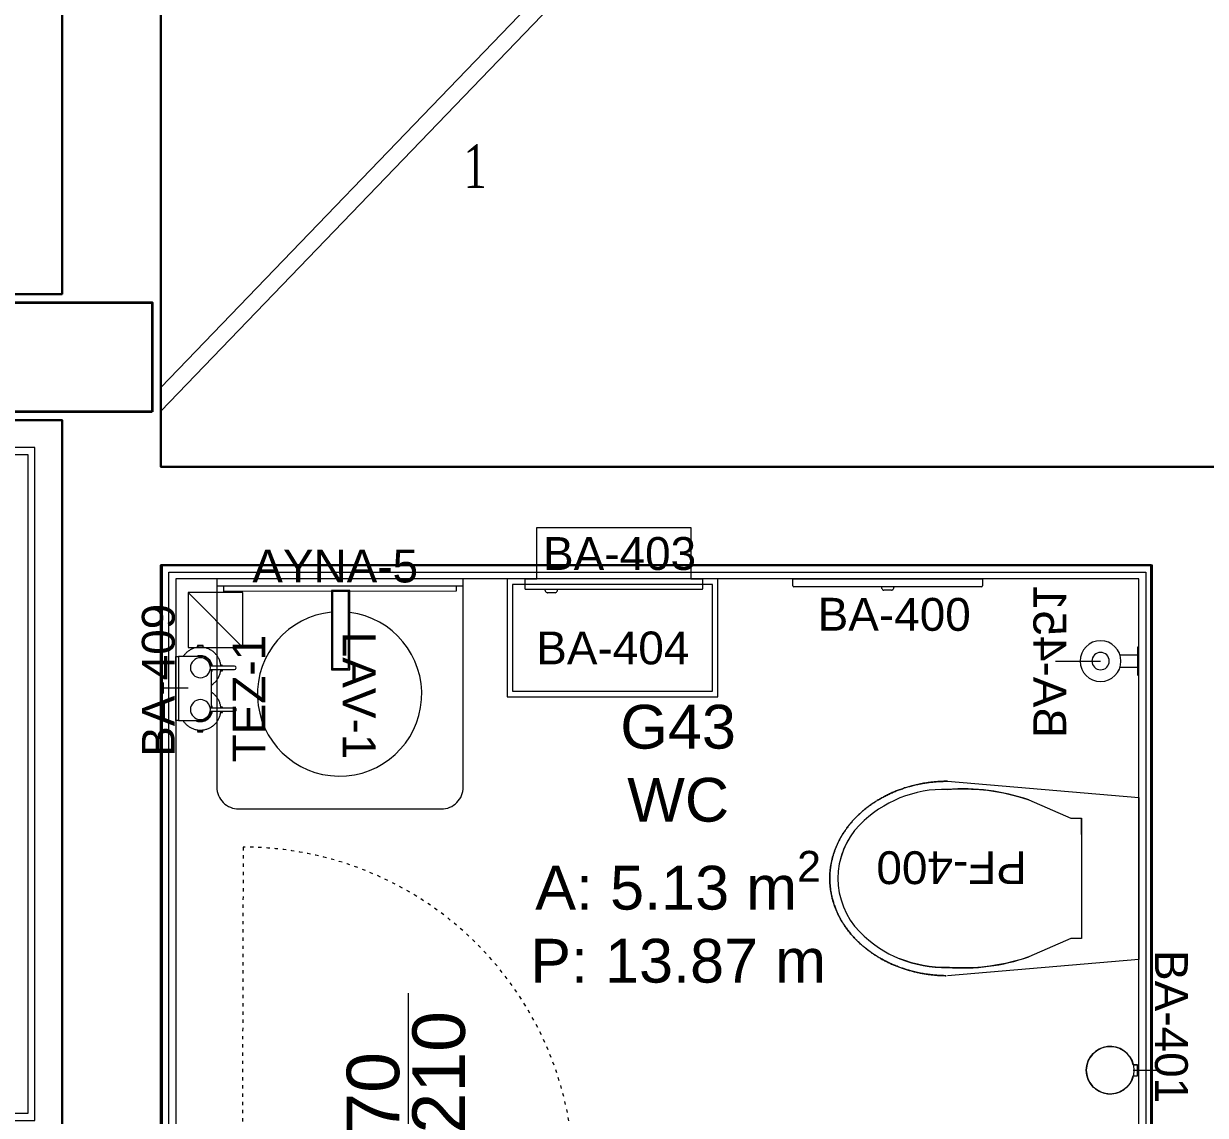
# Model space of a CAD drawing. Header units: centimetres. Extents: x 118932 to 154602, y -32682 to -23521.
# Drawn here: x 132155.7 to 132371.5, y -29697.8 to -29498.5 of the extents above; entities that cross this region are included whole.
import ezdxf

# ---------------------------------------------------------------- set-up
doc = ezdxf.new("R2010")
doc.units = ezdxf.units.CM
doc.header["$LTSCALE"] = 50
doc.header["$MEASUREMENT"] = 0
doc.linetypes.add('ACAD_ISO03W100', pattern=[30, 12, -18])
doc.linetypes.add('Dash', pattern=[6.35, 3.175, -3.175])
for name, color, linetype, lineweight, true_color in [('GEN_00_BL_Yazı', 7, 'Continuous', 0, 0x4f5250), ('GEN_00_BL_Ölçü Dış', 7, 'Continuous', 5, 0x766a5e), ('GEN_01_TA_Kolon', 7, 'Continuous', 35, 0xd05d28), ('GEN_01_TA_Merdiven', 7, 'Continuous', 13, 0x816183), ('GEN_02_TF_Islak Hacim', 7, 'Continuous', 5, 0x007cb0), ('GEN_02_TF_Kapı', 7, 'Continuous', 9, 0x4a3526), ('GEN_02_TF_Mobilya', 7, 'Continuous', 5, 0x745e3d), ('GEN_05_ML_Ahşap', 7, 'Continuous', 9, 0x745e3d), ('GEN_05_ML_Alçıpan_giydirme', 7, 'Continuous', 18, 0x7ebab5), ('GEN_06_GR_İnce', 7, 'Continuous', 13, 0xb0b0a9), ('KALACAK DUVARLAR', 7, 'Continuous', 30, 0x005387)]:
    doc.layers.add(name, color=color, linetype=linetype, lineweight=lineweight, true_color=true_color)
doc.styles.add('ARIAL', font='arial.ttf')
doc.styles.add('arial_1_18', font='arial.ttf', dxfattribs={"height": 0.2})
doc.styles.add('Arial_6', font='arial.ttf', dxfattribs={"height": 59.5325})
doc.styles.add('Times', font='times.ttf', dxfattribs={"width": 0.7})

# ---------------------------------------------------------------- blocks, each defined once
blk = doc.blocks.new('A$C2D1B6976')
at = {"layer": 'GEN_01_TA_Merdiven'}
for p, q in [((26647.83, 8904.76), (26783.87, 9045.96)), ((26647.83, 8900.43), (26786.03, 9043.88))]:
    blk.add_line(p, q, dxfattribs=at)
at = {"layer": 'GEN_01_TA_Merdiven', "style": 'Times', "width": 0.7}
blk.add_text('1', height=8, dxfattribs=at).set_placement((26703.14, 8941.14))
blk = doc.blocks.new('LEVEL 0_A BLOK_KOLON')
at = {"layer": 'GEN_01_TA_Kolon'}
blk.add_lwpolyline([(57035.01, 7922.16), (56995, 7922.16), (56995, 7942.16), (57035.01, 7942.16)], close=True, dxfattribs=at)
blk = doc.blocks.new('KALACAK DUVARLAR LEVEL 0 A BLOK')
at = {"layer": 'KALACAK DUVARLAR'}
for points in [[(57343.49, 7405.12), (57343.49, 7907.15), (57325.49, 7907.15), (57325.49, 7867.15), (57230.48, 7867.15), (57230.48, 7912.15), (57036.6, 7912.15), (57036.6, 8324.19), (57018.59, 8324.19), (57018.59, 8274.68), (56792.49, 8274.68), (56792.49, 8279.68), (56774.49, 8279.68), (56774.49, 8274.68)], [(57023.6, 7764.78), (57023.6, 7769.78), (57013.59, 7769.78), (57013.59, 7787.78), (57018.59, 7787.78), (57018.59, 7920.66), (56993.59, 7920.66), (56993.59, 7943.66), (57018.59, 7943.66), (57018.59, 8009.39), (56993.5, 8009.39), (56993.5, 8032.39), (57018.59, 8032.39), (57018.59, 8159.53), (56921.45, 8256.68), (56789.72, 8256.68), (56775.33, 8242.29), (56762.58, 8255), (56774.49, 8266.91), (56774.49, 8279.68)], [(57162.22, 7769.78), (57169.22, 7769.78), (57116.3, 7769.78), (57116.3, 7779.78), (57217.48, 7779.78), (57217.48, 7894.15), (57036.6, 7894.15), (57036.6, 7779.78), (57041.3, 7779.78), (57041.3, 7769.78), (57036.6, 7769.78), (57036.6, 7764.78), (57023.6, 7764.78)]]:
    blk.add_lwpolyline(points, dxfattribs=at)
blk = doc.blocks.new('public area faucet')
at = {"layer": 'GEN_02_TF_Islak Hacim'}
for points in [[(-3.31, 0), (0, 0), (0, 14.48), (-3.31, 14.48)], [(-3.11, 0.2), (-0.2, 0.2), (-0.2, 14.28), (-3.11, 14.28)]]:
    blk.add_lwpolyline(points, close=True, dxfattribs=at)
blk = doc.blocks.new('LAV-1')
at = {"layer": 'GEN_02_TF_Islak Hacim'}
blk.add_arc((0, 0), 15, 185.5702, 172.909, dxfattribs=at)
at = {"rotation": 90}
blk.add_blockref('public area faucet', (-4.44, 1.85, 0), dxfattribs=at)
at = {"layer": 'GEN_00_BL_Yazı', "insert": (-11.37, 0.58), "char_height": 6, "width": 33.1384, "attachment_point": 7, "style": 'Arial_6'}
blk.add_mtext('LAV-1', dxfattribs=at)
blk = doc.blocks.new('TEZ-1')
at = {"layer": 'GEN_02_TF_Islak Hacim', "elevation": 0}
blk.add_lwpolyline([(-290.32, 58.15), (-290.32, 20.15, 0.414214), (-286.32, 16.15), (-249.32, 16.15, 0.414214), (-245.32, 20.15), (-245.32, 58.15)], format="xyb", close=True, dxfattribs=at)
at = {"layer": 'GEN_02_TF_Islak Hacim', "color": 1, "rotation": 270}
blk.add_blockref('LAV-1', (-267.91, 37.15, 0), dxfattribs=at)
at = {"layer": 'GEN_00_BL_Yazı', "insert": (-281.46, 24.67, 0), "char_height": 6, "width": 33.1384, "attachment_point": 7, "rotation": 90, "style": 'Arial_6'}
blk.add_mtext('TEZ-1', dxfattribs=at)
blk = doc.blocks.new('ikili sbn')
at = {"layer": 'GEN_00_BL_Yazı'}
blk.add_line((-5.76, -1.77), (-5.76, 3.38), dxfattribs=at)
at = {"layer": 'GEN_02_TF_Islak Hacim'}
for p, q in [((-11.7, 0.01), (-11.7, -4.02)), ((0, -4.01), (0, 0.01)), ((-12.91, -2.06), (-12.99, -2.19)), ((-12.83, -1.94), (-12.91, -2.06)), ((-12.75, -1.81), (-12.83, -1.94)), ((-12.66, -1.69), (-12.75, -1.81)), ((-12.56, -1.58), (-12.66, -1.69)), ((-12.47, -1.46), (-12.56, -1.58)), ((-12.36, -1.35), (-12.47, -1.46)), ((-12.25, -1.25), (-12.36, -1.35)), ((-12.14, -1.15), (-12.25, -1.25)), ((-12.03, -1.05), (-12.14, -1.15)), ((-11.91, -0.96), (-12.03, -1.05)), ((-11.78, -0.88), (-11.91, -0.96)), ((-11.7, -0.82), (-11.78, -0.88)), ((0.1, -0.92), (0, -0.86)), ((0.22, -1.01), (0.1, -0.92)), ((0.33, -1.11), (0.22, -1.01)), ((0.45, -1.2), (0.33, -1.11)), ((0.56, -1.31), (0.45, -1.2)), ((0.66, -1.41), (0.56, -1.31)), ((0.76, -1.52), (0.66, -1.41)), ((0.86, -1.64), (0.76, -1.52)), ((0.95, -1.76), (0.86, -1.64)), ((1.04, -1.88), (0.95, -1.76)), ((1.12, -2), (1.04, -1.88)), ((1.2, -2.13), (1.12, -2)), ((1.27, -2.26), (1.2, -2.13)), ((-13.75, -3.45), (-13.75, -4.45)), ((-13.56, -3.44), (-13.73, -3.44)), ((-13.73, -3.44), (-13.73, -4.44)), ((-13.56, -4.44), (-13.56, -3.44)), ((-13.38, -3.45), (-13.56, -3.45)), ((-13.44, -3.76), (-13.45, -3.91)), ((-13.45, -3.91), (-13.45, -4)), ((-13.45, -4), (-13.45, -4.15)), ((-13.45, -4.15), (-13.44, -4.3)), ((-13.43, -3.62), (-13.44, -3.76)), ((-13.44, -4.3), (-13.42, -4.44)), ((-13.41, -3.47), (-13.43, -3.62)), ((-13.39, -3.32), (-13.41, -3.47)), ((-13.36, -3.17), (-13.39, -3.32)), ((-13.32, -3.03), (-13.36, -3.17)), ((-13.28, -2.88), (-13.32, -3.03)), ((-13.23, -2.74), (-13.28, -2.88)), ((-13.18, -2.6), (-13.23, -2.74)), ((-13.12, -2.46), (-13.18, -2.6)), ((-13.06, -2.33), (-13.12, -2.46)), ((-12.99, -2.19), (-13.06, -2.33)), ((1.34, -2.4), (1.27, -2.26)), ((1.4, -2.54), (1.34, -2.4)), ((1.45, -2.67), (1.4, -2.54)), ((1.5, -2.82), (1.45, -2.67)), ((1.55, -2.96), (1.5, -2.82)), ((1.59, -3.1), (1.55, -2.96)), ((1.62, -3.25), (1.59, -3.1)), ((1.65, -3.4), (1.62, -3.25)), ((2, -3.45), (1.62, -3.45)), ((1.67, -3.55), (1.65, -3.4)), ((1.68, -3.7), (1.67, -3.55)), ((1.69, -3.85), (1.68, -3.7)), ((1.68, -4.38), (1.69, -4.23)), ((1.69, -4), (1.69, -3.85)), ((1.69, -4.08), (1.69, -4)), ((1.69, -4.23), (1.69, -4.08)), ((1.76, -3.5), (1.76, -4.5)), ((2, -3.5), (1.76, -3.5)), ((2, -3.5), (2, -3.45)), ((2, -4.5), (2, -3.5)), ((-13.75, -4.45), (-13.39, -4.45)), ((-13.73, -4.44), (-13.56, -4.44)), ((-13.42, -4.44), (-13.4, -4.59)), ((-13.4, -4.59), (-13.38, -4.74)), ((-13.38, -4.74), (-13.34, -4.89)), ((-13.34, -4.89), (-13.3, -5.03)), ((-13.3, -5.03), (-13.26, -5.18)), ((-13.26, -5.18), (-13.21, -5.32)), ((-13.21, -5.32), (-13.15, -5.46)), ((-13.15, -5.46), (-13.09, -5.59)), ((-13.09, -5.59), (-13.03, -5.73)), ((-13.03, -5.73), (-12.95, -5.86)), ((-12.95, -5.86), (-12.88, -5.99)), ((-12.88, -5.99), (-12.8, -6.11)), ((-12.8, -6.11), (-12.71, -6.24)), ((-12.71, -6.24), (-12.62, -6.35)), ((-12.62, -6.35), (-12.52, -6.47)), ((-12.52, -6.47), (-12.42, -6.58)), ((-9.41, -6.02), (-2.35, -6.02)), ((-6.93, -6.53), (-6.84, -6.42)), ((-6.84, -6.42), (-6.74, -6.3)), ((-6.74, -6.3), (-6.65, -6.18)), ((-6.65, -6.18), (-6.57, -6.06)), ((-6.57, -6.06), (-6.54, -6.02)), ((-5.21, -6.02), (-5.15, -6.11)), ((-5.15, -6.11), (-5.06, -6.24)), ((-5.06, -6.24), (-4.97, -6.35)), ((-4.97, -6.35), (-4.87, -6.47)), ((-4.87, -6.47), (-4.77, -6.58)), ((0.71, -6.53), (0.81, -6.42)), ((0.81, -6.42), (0.9, -6.3)), ((0.9, -6.3), (0.99, -6.18)), ((0.99, -6.18), (1.08, -6.06)), ((1.08, -6.06), (1.16, -5.93)), ((1.16, -5.93), (1.23, -5.8)), ((1.23, -5.8), (1.3, -5.67)), ((1.3, -5.67), (1.37, -5.53)), ((1.37, -5.53), (1.43, -5.39)), ((1.43, -5.39), (1.48, -5.25)), ((1.48, -5.25), (1.53, -5.11)), ((1.53, -5.11), (1.57, -4.97)), ((1.57, -4.97), (1.6, -4.82)), ((1.6, -4.82), (1.63, -4.67)), ((1.63, -4.45), (1.76, -4.45)), ((1.63, -4.67), (1.66, -4.52)), ((1.66, -4.52), (1.68, -4.38)), ((1.76, -4.5), (2, -4.5)), ((-12.42, -6.58), (-12.31, -6.69)), ((-12.31, -6.69), (-12.2, -6.79)), ((-12.2, -6.79), (-12.09, -6.89)), ((-12.09, -6.89), (-11.97, -6.98)), ((-11.97, -6.98), (-11.85, -7.07)), ((-11.85, -7.07), (-11.73, -7.15)), ((-11.73, -7.15), (-11.6, -7.23)), ((-11.6, -7.23), (-11.47, -7.3)), ((-11.47, -7.3), (-11.33, -7.37)), ((-11.33, -7.37), (-11.2, -7.43)), ((-11.2, -7.43), (-11.06, -7.49)), ((-11.06, -7.49), (-10.92, -7.54)), ((-10.92, -7.54), (-10.78, -7.59)), ((-10.78, -7.59), (-10.63, -7.63)), ((-10.63, -7.63), (-10.48, -7.66)), ((-10.48, -7.66), (-10.34, -7.69)), ((-10.34, -7.69), (-10.19, -7.71)), ((-10.26, -7.7), (-10.26, -7.86)), ((-10.01, -7.86), (-10.26, -7.86)), ((-10.26, -7.86), (-10.26, -8.05)), ((-10.26, -8.05), (-10.01, -8.05)), ((-10.19, -7.71), (-10.04, -7.73)), ((-10.04, -7.73), (-10.01, -7.73)), ((-9.41, -7.73), (-9.29, -7.72)), ((-9.26, -7.86), (-9.41, -7.86)), ((-9.41, -8.05), (-9.26, -8.05)), ((-9.29, -7.72), (-9.14, -7.7)), ((-9.26, -7.86), (-9.26, -7.72)), ((-9.26, -8.05), (-9.26, -7.86)), ((-9.14, -7.7), (-8.99, -7.68)), ((-8.99, -7.68), (-8.85, -7.65)), ((-8.85, -7.65), (-8.7, -7.61)), ((-8.7, -7.61), (-8.56, -7.57)), ((-8.56, -7.57), (-8.42, -7.52)), ((-8.42, -7.52), (-8.28, -7.47)), ((-8.28, -7.47), (-8.14, -7.41)), ((-8.14, -7.41), (-8, -7.34)), ((-8, -7.34), (-7.87, -7.27)), ((-7.87, -7.27), (-7.74, -7.19)), ((-7.74, -7.19), (-7.62, -7.11)), ((-7.62, -7.11), (-7.49, -7.03)), ((-7.49, -7.03), (-7.37, -6.94)), ((-7.37, -6.94), (-7.26, -6.84)), ((-7.26, -6.84), (-7.15, -6.74)), ((-7.15, -6.74), (-7.04, -6.64)), ((-7.04, -6.64), (-6.93, -6.53)), ((-4.77, -6.58), (-4.67, -6.69)), ((-4.67, -6.69), (-4.56, -6.79)), ((-4.56, -6.79), (-4.44, -6.89)), ((-4.44, -6.89), (-4.33, -6.98)), ((-4.33, -6.98), (-4.21, -7.07)), ((-4.21, -7.07), (-4.08, -7.15)), ((-4.08, -7.15), (-3.95, -7.23)), ((-3.95, -7.23), (-3.82, -7.3)), ((-3.82, -7.3), (-3.69, -7.37)), ((-3.69, -7.37), (-3.55, -7.43)), ((-3.55, -7.43), (-3.41, -7.49)), ((-3.41, -7.49), (-3.27, -7.54)), ((-3.27, -7.54), (-3.13, -7.59)), ((-3.13, -7.59), (-2.99, -7.63)), ((-2.99, -7.63), (-2.84, -7.66)), ((-2.84, -7.66), (-2.69, -7.69)), ((-2.69, -7.69), (-2.54, -7.71)), ((-2.62, -7.67), (-2.62, -7.84)), ((-2.62, -7.84), (-2.62, -8.05)), ((-2.36, -7.84), (-2.62, -7.84)), ((-2.62, -8.05), (-2.36, -8.05)), ((-2.54, -7.71), (-2.4, -7.73)), ((-2.4, -7.73), (-2.34, -7.73)), ((-1.77, -7.73), (-1.65, -7.72)), ((-1.62, -7.84), (-1.77, -7.84)), ((-1.77, -8.05), (-1.62, -8.05)), ((-1.65, -7.72), (-1.5, -7.7)), ((-1.62, -7.84), (-1.62, -7.69)), ((-1.62, -8.05), (-1.62, -7.84)), ((-1.5, -7.7), (-1.35, -7.68)), ((-1.35, -7.68), (-1.2, -7.65)), ((-1.2, -7.65), (-1.06, -7.61)), ((-1.06, -7.61), (-0.91, -7.57)), ((-0.91, -7.57), (-0.77, -7.52)), ((-0.77, -7.52), (-0.63, -7.47)), ((-0.63, -7.47), (-0.49, -7.41)), ((-0.49, -7.41), (-0.36, -7.34)), ((-0.36, -7.34), (-0.23, -7.27)), ((-0.23, -7.27), (-0.1, -7.19)), ((-0.1, -7.19), (0.03, -7.11)), ((0.03, -7.11), (0.15, -7.03)), ((0.15, -7.03), (0.27, -6.94)), ((0.27, -6.94), (0.39, -6.84)), ((0.39, -6.84), (0.5, -6.74)), ((0.5, -6.74), (0.61, -6.64)), ((0.61, -6.64), (0.71, -6.53))]:
    blk.add_line(p, q, dxfattribs=at)
blk.add_lwpolyline([(0, 0.01), (-11.7, 0.01), (-11.7, 0.5), (0, 0.5)], close=True, dxfattribs=at)
for points in [[(-10.01, -5.79), (-10.01, -10.23, 1.037151), (-9.41, -10.23), (-9.41, -5.79)], [(-2.36, -5.79), (-2.36, -10.23, 1.037151), (-1.77, -10.23), (-1.77, -5.79)]]:
    blk.add_lwpolyline(points, format="xyb", dxfattribs=at)
for centre, radius, start, end in [((-9.7, -4), 2.2, 156.7633, 180), ((-9.7, -4), 2.2, 180, 261.9501), ((-9.7, -4.02), 2, 180, 261.1452), ((-9.7, -4), 1.82, 0, 180), ((-9.7, -4), 1.82, 180, 0), ((-2.06, -4), 1.82, 0, 180), ((-2.06, -4), 1.82, 180, 0), ((-2, -4.01), 2, 277.1261, 0), ((-2.06, -4), 2.2, 277.8672, 0), ((-2.06, -4), 2.2, 0, 20.0549), ((-9.7, -4), 2.2, 277.5263, 292.0167), ((-2.06, -4), 2.2, 247.9833, 262.1328)]:
    blk.add_arc(centre, radius, start, end, dxfattribs=at)
at = {"layer": 'GEN_00_BL_Yazı', "insert": (-18.33, 0.61), "char_height": 6, "width": 33.1384, "attachment_point": 7, "style": 'Arial_6'}
blk.add_mtext('BA-409', dxfattribs=at)
blk = doc.blocks.new('common areas toilet pf400')
at = {"layer": 'GEN_02_TF_Islak Hacim'}
for p, q in [((0, 14.8), (34.95, 17.75)), ((0, 14.8), (34.95, 17.75)), ((0, -14.8), (0, 14.8)), ((12.45, 10.98), (20.12, 14.31)), ((12.45, 10.98), (20.12, 14.31)), ((10.45, 10.98), (12.45, 10.98)), ((10.45, -11.02), (10.45, 10.98)), ((10.45, 10.98), (12.45, 10.98)), ((10.45, -8.02), (10.45, -11.02)), ((12.45, -11.02), (10.45, -11.02)), ((12.45, -11.02), (10.45, -11.02)), ((34.95, -17.75), (0, -14.8)), ((34.95, -17.75), (0, -14.8))]:
    blk.add_line(p, q, dxfattribs=at)
at = {"layer": 'GEN_02_TF_Islak Hacim', "flags": 128}
blk.add_lwpolyline([(20.12, -14.35, 0.102893), (34.95, -16.27, 0.208147), (50.97, -9.8, 0.407287), (50.97, 9.76, 0.208147), (34.95, 16.23, 0.102893), (20.12, 14.31), (21.51, 14.77), (22.93, 15.16), (24.36, 15.5), (25.8, 15.79), (27.25, 16.01), (28.71, 16.18), (30.17, 16.29), (31.64, 16.33), (33.11, 16.33), (34.58, 16.26), (34.95, 16.23, -0.103003), (43.63, 14.66)], format="xyb", dxfattribs=at)
blk.add_lwpolyline([(34.95, -16.27), (33.48, -16.35), (32.01, -16.38), (30.55, -16.34), (29.08, -16.25), (27.62, -16.1), (26.16, -15.89), (24.72, -15.62), (23.29, -15.29), (21.87, -14.91), (20.47, -14.47), (20.12, -14.35), (12.45, -11.02), (10.45, -11.02)], dxfattribs=at)
at = {"layer": 'GEN_02_TF_Islak Hacim'}
blk.add_arc((40.95, -0.02), 14, 330.4944, 345.2869, dxfattribs=at)
blk.add_rational_spline([(34.95, -17.75), (42.82, -17.75), (49.63, -14.5), (53.57, -8.88), (57.5, -3.25), (57.5, 3.25), (53.57, 8.88), (49.63, 14.5), (42.82, 17.75), (34.95, 17.75), (36.56, 17.75), (39.77, 17.45), (44.36, 16.13), (48.47, 13.99), (51.9, 11.16), (54.48, 7.77), (56.09, 3.98), (56.45, 1.33), (56.45, 0), (56.45, -1.33), (56.09, -3.98), (54.48, -7.77), (51.9, -11.16), (48.47, -13.99), (44.36, -16.13), (39.77, -17.45), (36.56, -17.75), (34.95, -17.75)], [1, 0.910683602523, 0.910683602523, 1, 0.910683602523, 0.910683602523, 1, 0.910683602523, 0.910683602523, 1, 1, 1, 1, 1, 1, 1, 1, 1, 1, 1, 1, 1, 1, 1, 1, 1, 1, 1], degree=3, knots=[0, 0, 0, 0, 1.047198, 1.047198, 1.047198, 2.094395, 2.094395, 2.094395, 3.141593, 3.141593, 3.141593, 3.28445, 3.427307, 3.570164, 3.713021, 3.855878, 3.998736, 4.141593, 4.141593, 4.141593, 4.28445, 4.427307, 4.570164, 4.713021, 4.855878, 4.998736, 5.141593, 5.141593, 5.141593, 5.141593], dxfattribs=at)
at = {"layer": 'GEN_00_BL_Yazı', "insert": (20.45, -5.06), "char_height": 6, "width": 13.2711, "attachment_point": 7, "style": 'Arial_6'}
blk.add_mtext('PF-400', dxfattribs=at)
blk = doc.blocks.new('BA 403')
at = {"layer": 'GEN_02_TF_Islak Hacim'}
for p, q in [((-11.27, -1.56), (-11.27, 2.06)), ((-11.19, 2.14), (-9.37, 2.14)), ((-9.37, 2.14), (-9.37, 0)), ((-11.91, -3.34), (-11.91, -1.91)), ((-11.27, -3.69), (-11.27, -1.56)), ((-9.37, -28.1), (-9.37, 0)), ((-11.27, -30.16), (-11.27, -3.69)), ((-9.37, -28.1), (-9.37, -30.24)), ((-9.37, -30.24), (-11.19, -30.24))]:
    blk.add_line(p, q, dxfattribs=at)
at = {"layer": 'GEN_02_TF_Islak Hacim', "linetype": 'Dash', "lineweight": 5}
for p, q in [((-9.37, 0), (0, 0)), ((0, 0), (0, -28.1)), ((0, -28.1), (-9.37, -28.1))]:
    blk.add_line(p, q, dxfattribs=at)
at = {"layer": 'GEN_02_TF_Islak Hacim'}
for centre, radius, start, end in [((-11.19, 2.06), 0.0813, 90, 180), ((-11.83, -1.91), 0.08, 114.0212, 180), ((-11.29, -2.08), 0.614, 97.2939, 157.3604), ((-11.36, -1.56), 0.0879, 0, 97.2939), ((-11.83, -3.34), 0.08, 180, 245.9788), ((-11.29, -3.17), 0.614, 202.6396, 262.7061), ((-11.36, -3.69), 0.0879, 262.7061, 0), ((-11.19, -30.16), 0.0813, 180, 270)]:
    blk.add_arc(centre, radius, start, end, dxfattribs=at)
at = {"layer": 'GEN_00_BL_Yazı', "insert": (-1.72, -1.12), "char_height": 6, "width": 26.5421, "attachment_point": 1, "rotation": 270, "style": 'Arial_6'}
blk.add_mtext('BA-403', dxfattribs=at)
blk = doc.blocks.new('Toilet-Tissue-Dispenser_Bobrick_B-35883 - BA-400 Double Paper Holder-13679418-RESTROOMS _ POOL BAR - PLANS')
at = {"layer": 'GEN_02_TF_Islak Hacim'}
for p, q in [((40839.4, 11299.3), (40839.4, 11312)), ((40839.4, 11312), (41185.5, 11312)), ((41185.5, 11312), (41185.5, 11299.3)), ((41001.8, 11297.7), (40841, 11297.7)), ((41023.2, 11297.7), (41001.8, 11297.7)), ((41019.6, 11291.4), (41005.3, 11291.4)), ((41183.9, 11297.7), (41023.2, 11297.7))]:
    blk.add_line(p, q, dxfattribs=at)
for centre, radius, start, end in [((40841, 11299.3), 1.59, 180, 270), ((41001.8, 11296.8), 0.879, 90, 187.2939), ((41007, 11297.5), 6.14, 187.2939, 247.3604), ((41005.3, 11292.2), 0.8, 204.0212, 270), ((41019.6, 11292.2), 0.8, 270, 335.9788), ((41017.9, 11297.5), 6.14, 292.6396, 352.7061), ((41023.2, 11296.8), 0.879, 352.7061, 90), ((41183.9, 11299.3), 1.59, 270, 0)]:
    blk.add_arc(centre, radius, start, end, dxfattribs=at)
at = {"layer": 'GEN_00_BL_Yazı', "insert": (40884.6, 11216.8), "char_height": 60, "width": 265.421, "attachment_point": 7, "rotation": 359.924, "style": 'Arial_6'}
blk.add_mtext('BA-400', dxfattribs=at)
blk = doc.blocks.new('BA 401 toilet brush holder')
at = {"layer": 'GEN_00_BL_Yazı'}
blk.add_line((-0.01, -4.19), (-0.01, -8.64), dxfattribs=at)
at = {"layer": 'GEN_02_TF_Islak Hacim'}
for p, q in [((-1, -4.23), (-1, -5)), ((-1, -4.23), (-1, -5)), ((1, -5), (1, -4.23)), ((1, -4.23), (1, -5)), ((-1, -5), (1, -5)), ((1, -5), (-1, -5))]:
    blk.add_line(p, q, dxfattribs=at)
blk.add_circle((0, 0), 4.35, dxfattribs=at)
blk.add_arc((0, 0), 4.35, 283.2903, 256.7097, dxfattribs=at)
at = {"layer": 'GEN_00_BL_Yazı', "insert": (21.94, -14.19), "char_height": 6, "width": 26.5421, "attachment_point": 1, "rotation": 180, "style": 'Arial_6'}
blk.add_mtext('BA-401', dxfattribs=at)
blk = doc.blocks.new('trash box')
at = {"layer": 'GEN_02_TF_Islak Hacim'}
for points in [[(41832.45, -30150.66), (41793.95, -30150.66), (41793.95, -30172.16), (41832.45, -30172.16)], [(41831.45, -30151.66), (41794.95, -30151.66), (41794.95, -30171.16), (41831.45, -30171.16)]]:
    blk.add_lwpolyline(points, close=True, dxfattribs=at)
at = {"layer": 'GEN_00_BL_Yazı', "insert": (41799.29, -30166.34), "char_height": 6, "width": 33.1384, "attachment_point": 7, "style": 'Arial_6'}
blk.add_mtext('BA-404', dxfattribs=at)
blk = doc.blocks.new('AYNA-5')
at = {"layer": 'GEN_02_TF_Mobilya'}
blk.add_lwpolyline([(-1.25, 1.27), (-2.24, 1.27), (-2.26, 43.73), (-1.27, 43.73)], dxfattribs=at)
blk.add_lwpolyline([(-1.27, 45), (-1.25, 0), (0, 0), (-0.02, 45)], close=True, dxfattribs=at)
at = {"layer": 'GEN_00_BL_Yazı', "insert": (-0.72, 38.52), "char_height": 6, "width": 33.1384, "attachment_point": 7, "rotation": 270, "style": 'Arial_6'}
blk.add_mtext('AYNA-5', dxfattribs=at)
blk = doc.blocks.new('Accessory-Tissue_Holder-KOHLER-Composed-K-73148 - BA-451 SPARE TP-14820996-TYPE GxL')
at = {"layer": 'GEN_00_BL_Yazı'}
blk.add_line((-52678, -5376.6), (-52678.1, -5294), dxfattribs=at)
at = {"layer": 'GEN_02_TF_Islak Hacim'}
blk.add_lwpolyline([(-52653.4, -5226.7), (-52667.2, -5226.7), (-52688.8, -5226.7), (-52702.6, -5226.7, -0.414214), (-52703.4, -5225.8), (-52703.4, -5224.2), (-52652.6, -5224.2), (-52652.6, -5225.8, -0.414214)], format="xyb", close=True, dxfattribs=at)
for points in [[(-52688.8, -5226.7, 0.414214), (-52689.4, -5227.3), (-52689.4, -5258.6)], [(-52666.5, -5258.6), (-52666.5, -5227.3, 0.414214), (-52667.2, -5226.7)]]:
    blk.add_lwpolyline(points, format="xyb", dxfattribs=at)
for radius in [37.3, 15.9]:
    blk.add_circle((-52678, -5294.1), radius, dxfattribs=at)
at = {"layer": 'GEN_00_BL_Yazı', "insert": (-52538.9, -5356.8), "char_height": 60, "width": 265.421, "attachment_point": 3, "style": 'Arial_6'}
blk.add_mtext('BA-451', dxfattribs=at)
blk = doc.blocks.new('LEVEL 0 ISLAK HACİM')
for name, p, rotation in [('BA 403', (-8106.67, -3184.13, 0), 90), ('ikili sbn', (-8172.12, -3207.65, 0), 90), ('common areas toilet pf400', (-7996.74, -3248.19, 0), 180), ('BA 401 toilet brush holder', (-8001.99, -3283.2, 0), 90)]:
    blk.add_blockref(name, p, dxfattribs=dict(rotation=rotation))
for name, p in [('TEZ-1', (-7874.8, -3251.65, 0)), ('trash box', (-49906.08, 26957.16, 0))]:
    blk.add_blockref(name, p)
at = {"xscale": 0.1, "yscale": 0.1, "zscale": 0.1}
blk.add_blockref('Toilet-Tissue-Dispenser_Bobrick_B-35883 - BA-400 Double Paper Holder-13679418-RESTROOMS _ POOL BAR - PLANS', (-12143.86, -4324.7, 0), dxfattribs=at)
at = {"extrusion": (-0.000295505, 0.000122402, 1), "xscale": -0.1000000000000002, "yscale": 0.1000000000000002, "zscale": 0.1000000000000001, "rotation": 270.0000020724087}
blk.add_blockref('Accessory-Tissue_Holder-KOHLER-Composed-K-73148 - BA-451 SPARE TP-14820996-TYPE GxL', (-7474.33, 2059.3, 1.97), dxfattribs=at)
at = {"layer": 'GEN_02_TF_Islak Hacim', "color": 1, "rotation": 90}
blk.add_blockref('AYNA-5', (-8120.12, -3193.5, 0), dxfattribs=at)
blk = doc.blocks.new('level 0 main tower duvarlar')
at = {"layer": 'GEN_05_ML_Alçıpan_giydirme'}
for points in [[(-5492.99, -1583.17), (-5541.25, -1583.17), (-5541.25, -1590.67), (-5554.25, -1590.67), (-5554.25, -1583.17), (-5604.12, -1583.17), (-5604.12, -1573.17), (-5505.75, -1573.17), (-5505.75, -1458.79), (-5686.62, -1458.79), (-5686.62, -1573.17), (-5679.12, -1573.17), (-5679.12, -1583.17), (-5686.62, -1583.17), (-5686.62, -1590.67), (-5704.88, -1590.67), (-5704.88, -1583.17), (-5717.38, -1583.17)], [(-5717.38, -1560.17), (-5709.88, -1560.17), (-5709.88, -1437.29), (-5734.97, -1437.29)], [(-5736.22, -1438.54), (-5711.13, -1438.54), (-5711.13, -1558.92), (-5718.63, -1558.92)], [(-5718.63, -1584.42), (-5706.13, -1584.42), (-5706.13, -1591.92), (-5685.37, -1591.92), (-5685.37, -1584.42), (-5677.87, -1584.42), (-5677.87, -1571.92), (-5685.37, -1571.92), (-5685.37, -1460.04), (-5507, -1460.04), (-5507, -1571.92), (-5605.37, -1571.92), (-5605.37, -1584.42), (-5555.5, -1584.42), (-5555.5, -1591.92), (-5540, -1591.92), (-5540, -1584.42), (-5491.74, -1584.42)], [(-5490.49, -1585.67), (-5538.75, -1585.67), (-5538.75, -1593.17), (-5556.75, -1593.17), (-5556.75, -1585.67), (-5606.62, -1585.67), (-5606.62, -1570.67), (-5508.25, -1570.67), (-5508.25, -1461.29), (-5684.12, -1461.29), (-5684.12, -1570.67), (-5676.62, -1570.67), (-5676.62, -1585.67), (-5684.12, -1585.67), (-5684.12, -1593.17), (-5707.38, -1593.17), (-5707.38, -1585.67), (-5719.88, -1585.67)]]:
    blk.add_lwpolyline(points, dxfattribs=at)
blk = doc.blocks.new('10X10 YER SÜZGECI')
at = {"layer": 'GEN_02_TF_Islak Hacim'}
blk.add_line((79379.38, -32867.31), (79369.38, -32877.31), dxfattribs=at)
blk.add_lwpolyline([(79369.38, -32877.31), (79379.38, -32877.31), (79379.38, -32867.31), (79369.38, -32867.31)], close=True, dxfattribs=at)
blk = doc.blocks.new('level 0 süzgeçler')
at = {"rotation": 90.03205464016926}
blk.add_blockref('10X10 YER SÜZGECI', (-41913.42, -78840), dxfattribs=at)
blk = doc.blocks.new('PD01M')
at = {"layer": 'GEN_02_TF_Kapı'}
for p, q in [((4.5, 0), (0, 0)), ((4.2, 0.14), (4.2, -3)), ((4.5, 0.01), (4.5, -3)), ((4.5, 0), (4.5, -15)), ((4.8, 0.01), (4.8, -3)), ((4.8, 0), (65.2, 0)), ((4.8, -5.2), (4.8, 0)), ((5.1, 0.14), (5.1, -3)), ((34.31, 0), (34.31, -5.2, 0)), ((35.7, 0), (35.7, -5.2, 0)), ((57.07, 0), (57.07, -5.2, 0)), ((58.07, 0), (58.07, -5.2, 0)), ((65.2, -5.2), (65.2, 0)), ((65.5, 0), (65.5, -15)), ((65.5, 0), (70, 0)), ((4.8, -0.4), (65.2, -0.4)), ((4.8, -2.54), (4.8, -2.12)), ((4.82, -2.1), (5.18, -2.1)), ((4.93, -2.12), (4.93, -3.08)), ((5.2, -2.12), (5.2, -3.08)), ((5.4, -4.8), (5.4, -0.4)), ((64.6, -4.8), (64.6, -0.4)), ((64.8, -2.12), (64.8, -3.08)), ((65.18, -2.1), (64.82, -2.1)), ((64.82, -2.12), (64.82, -3.08)), ((65.18, -2.12), (64.82, -2.12)), ((65.07, -2.12), (65.07, -3.08)), ((65.18, -2.54), (65.18, -2.12)), ((65.2, -2.06), (65.2, -3.11)), ((66.2, -2.73), (65.2, -2.06)), ((65.2, -2.54), (65.2, -2.12)), ((65.7, -1.47), (65.8, -1.47)), ((65.8, -1.47), (65.8, -2.46)), ((4.5, -3), (4.2, -3)), ((4.82, -2.6), (4.5, -2.26)), ((4.82, -2.6), (4.5, -2.26)), ((4.82, -2.6), (4.5, -3.01)), ((4.8, -2.55), (4.82, -2.55)), ((4.8, -2.65), (4.8, -2.55)), ((4.8, -2.65), (4.82, -2.65)), ((4.8, -3.08), (4.8, -2.66)), ((5.1, -3), (4.8, -3)), ((4.82, -2.45), (4.82, -2.55)), ((4.82, -2.45), (4.93, -2.45)), ((4.82, -2.65), (4.82, -2.55)), ((4.82, -2.65), (4.82, -2.75)), ((4.82, -2.75), (4.93, -2.75)), ((5.18, -3.1), (4.82, -3.1)), ((4.93, -2.45), (4.93, -2.75)), ((64.82, -3.08), (65.18, -3.08)), ((64.82, -3.1), (65.18, -3.1)), ((65.18, -2.45), (65.07, -2.45)), ((65.07, -2.45), (65.07, -2.75)), ((65.18, -2.75), (65.07, -2.75)), ((65.18, -2.6), (65.5, -2.26)), ((65.18, -2.6), (65.5, -2.26)), ((65.18, -2.45), (65.18, -2.55)), ((65.18, -2.54), (65.2, -2.54)), ((65.2, -2.55), (65.18, -2.55)), ((65.18, -2.65), (65.18, -2.55)), ((65.18, -2.6), (65.5, -3.01)), ((65.18, -2.65), (65.18, -2.75)), ((65.2, -2.65), (65.18, -2.65)), ((65.18, -3.08), (65.18, -2.66)), ((65.18, -2.66), (65.2, -2.66)), ((65.2, -2.65), (65.2, -2.55)), ((65.2, -3.08), (65.2, -2.66)), ((66.2, -2.99), (65.2, -3.11)), ((65.2, -3.11), (65.2, -2.99)), ((65.8, -3.69), (65.7, -3.69)), ((65.8, -3.04), (65.8, -3.69)), ((66.2, -2.99), (66.2, -2.73)), ((5.7, -5.4), (4.5, -5.4)), ((4.8, -4.8), (65.2, -4.8)), ((4.8, -5.2), (65.2, -5.2)), ((5.7, -5.4), (5.7, -15)), ((34.41, -5.2), (35.6, -5.2)), ((64.3, -5.4), (64.3, -15)), ((64.3, -5.4), (65.5, -5.4)), ((3.1, -15), (0, -15)), ((3.5, -13.5), (3.1, -13.5)), ((3.1, -13.5), (3.1, -15)), ((3.5, -15), (3.5, -13.5)), ((5.7, -15), (3.5, -15)), ((64.3, -15), (66.5, -15)), ((66.5, -15), (66.5, -13.5)), ((66.5, -13.5), (66.9, -13.5)), ((66.9, -13.5), (66.9, -15))]:
    blk.add_line(p, q, dxfattribs=at)
at = {"layer": 'GEN_02_TF_Kapı', "linetype": 'ACAD_ISO03W100', "ltscale": 0.001}
blk.add_lwpolyline([(65.2, 0, 0.414214), (4.8, 60.4), (4.65, 0.8)], format="xyb", dxfattribs=at)
at = {"layer": 'GEN_02_TF_Kapı'}
for points in [[(3.5, 0), (-3.5, 0), (-3.5, 1.75), (3.5, 1.75)], [(0, 0), (1.5, 0), (1.5, -15), (0, -15)], [(36, 0), (34, 0), (34, 0.2), (34.4, 0.3), (35.6, 0.3), (36, 0.2)], [(34.41, 0), (34.31, 0), (34.31, -5.2), (34.41, -5.2)], [(35.6, -5.2), (34.4, -5.2), (34.4, 0), (35.6, 0)], [(35.6, 0), (35.7, 0), (35.7, -5.2), (35.6, -5.2)], [(57.17, 0), (57.07, 0), (57.07, -5.2), (57.17, -5.2)], [(57.07, 0), (57.17, 0), (57.17, -5.2), (57.07, -5.2)], [(57.17, -5.2), (57.97, -5.2), (57.97, 0), (57.17, 0)], [(57.97, 0), (58.07, 0), (58.07, -5.2), (57.97, -5.2)], [(58.07, 0), (57.97, 0), (57.97, -5.2), (58.07, -5.2)], [(66.5, 0), (73.5, 0), (73.5, 1.75), (66.5, 1.75)], [(68.5, 0), (70, 0), (70, -15), (68.5, -15)], [(56.25, -1.95), (65.1, -1.95), (65.1, -3.47), (56.25, -3.47)], [(56.35, -2.05), (65, -2.05), (65, -3.37), (56.35, -3.37)], [(65.2, -3.47), (65, -3.47), (65, -1.55), (65.2, -1.55)], [(65.7, -3.69), (65.5, -3.69), (65.5, -1.47), (65.7, -1.47)], [(36.01, -5.4), (34.01, -5.4), (34.01, -5.2), (36.01, -5.2)]]:
    blk.add_lwpolyline(points, close=True, dxfattribs=at)
for points in [[(4.8, -2.54), (4.82, -2.54), (4.82, -2.12), (5.18, -2.12), (5.18, -3.08), (4.82, -3.08), (4.82, -2.66), (4.8, -2.66)], [(3.1, -15), (-3.5, -15), (-3.5, -16.75), (3.5, -16.75), (3.5, -15)], [(66.9, -15), (73.5, -15), (73.5, -16.75), (66.5, -16.75), (66.5, -15)]]:
    blk.add_lwpolyline(points, dxfattribs=at)
blk.add_circle((4.65, 0.8), 0.8, dxfattribs=at)
for centre, start, end in [((4.82, -2.12), 91.5433, 178.4567), ((5.18, -2.12), 1.5433, 88.4567), ((64.82, -2.12), 91.5433, 178.4567), ((65.18, -2.12), 1.5433, 88.4567), ((4.82, -3.08), 181.5433, 268.4567), ((5.18, -3.08), 271.5433, 358.4567), ((64.82, -3.08), 181.5433, 268.4567), ((65.18, -3.08), 271.5433, 358.4567)]:
    blk.add_arc(centre, 0.0206, start, end, dxfattribs=at)
at = {"layer": 'GEN_05_ML_Ahşap'}
blk.add_lwpolyline([(35, -9.81), (35, 33.75)], dxfattribs=at)
blk.add_lwpolyline([(57.38, -25.81), (12.62, -25.81), (12.62, -9.81), (57.38, -9.81)], close=True, dxfattribs=at)
at = {"layer": 'GEN_00_BL_Yazı', "char_height": 9.6, "attachment_point": 7, "rotation": 90, "style": 'arial_1_18'}
for s, insert in [('\\A1;210', (45.44, 8.09)), ('\\A1;70', (33.44, 8.07))]:
    blk.add_mtext_dynamic_manual_height_columns(s, width=2834.1518, gutter_width=1500, heights=[310.23], dxfattribs=dict(at, insert=insert))
at = {"layer": 'GEN_00_BL_Yazı', "insert": (56.57, -22.98), "char_height": 9.6, "attachment_point": 9, "style": 'arial_1_18'}
blk.add_mtext_dynamic_manual_height_columns('\\A1;PD01M', width=2834.1518, gutter_width=1500, heights=[310.23], dxfattribs=at)
blk = doc.blocks.new('level 0 a blok kapılar')
at = {"color": 1}
blk.add_blockref('PD01M', (-3639.69, -1678.39), dxfattribs=at)
blk = doc.blocks.new('level 0 kapı')
at = {"color": 5}
blk.add_blockref('level 0 a blok kapılar', (1886.4, 1634.68), dxfattribs=at)
blk = doc.blocks.new('TEFRISLI MAHAL LEVEL 0 A BLOK')
at = {"layer": 'GEN_00_BL_Yazı', "insert": (-4036.54, -734.72), "char_height": 8, "width": 363.5751, "attachment_point": 1, "style": 'ARIAL'}
blk.add_mtext('\\A1;\\pxqc;G43\\PWC \\PA: 5.13 m{\\H0.7x;\\S2^ ;}\\PP: 13.87 m', dxfattribs=at)

msp = doc.modelspace()

# ---------------------------------------------------------------- block references
for name, p in [('KALACAK DUVARLAR LEVEL 0 A BLOK', (75144.13, -37491.52)), ('A$C2D1B6976', (105532.9, -38469.64)), ('LEVEL 0_A BLOK_KOLON', (75144.13, -37491.52))]:
    msp.add_blockref(name, p)

# ---------------------------------------------------------------- next in the draw order: block references
msp.add_blockref('LEVEL 0 ISLAK HACİM', (140356.1, -26406.37, 0))

# ---------------------------------------------------------------- next in the draw order: block references
for name, p in [('level 0 süzgeçler', (141276.24, -30160.12)), ('level 0 main tower duvarlar', (137867.6, -28138.57))]:
    msp.add_blockref(name, p)
at = {"layer": 'GEN_00_BL_Ölçü Dış'}
msp.add_blockref('TEFRISLI MAHAL LEVEL 0 A BLOK', (136129.97, -28888.13), dxfattribs=at)
at = {"layer": 'GEN_06_GR_İnce'}
msp.add_blockref('level 0 kapı', (133944.27, -29665.52), dxfattribs=at)

doc.saveas('drawing.dxf')
